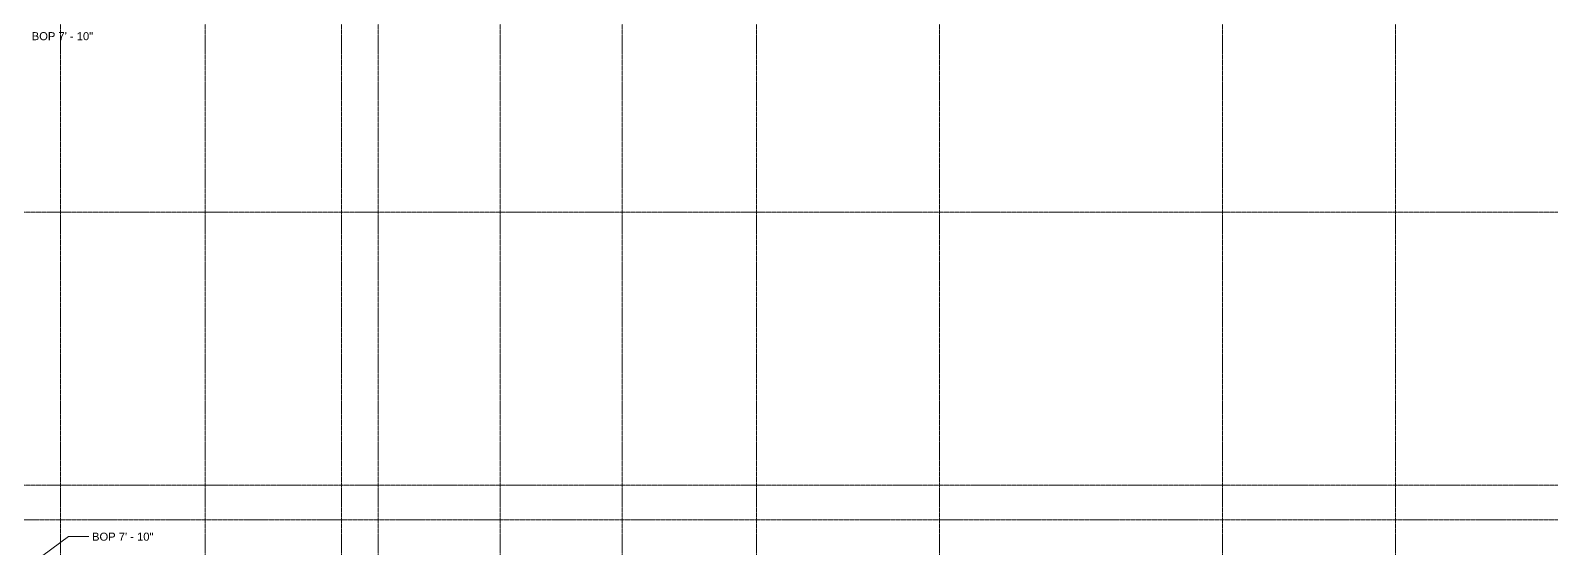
# Model space of a CAD drawing. Header units: inches. Extents: x -3679 to 241, y -496 to 1784.
# Drawn here: x -3027 to -2279, y 798 to 1052 of the extents above; entities that cross this region are included whole.
import ezdxf

# ---------------------------------------------------------------- set-up
doc = ezdxf.new("R2010")
doc.units = ezdxf.units.IN
doc.header["$MEASUREMENT"] = 0
doc.linetypes.add('Grid Line', pattern=[0.875, 0.5, -0.125, 0.125, -0.125])
doc.layers.add('G-ANNO-DIMS', color=251, linetype='Continuous', lineweight=9)
doc.layers.add('S-GRID', color=8, linetype='Continuous', lineweight=9)
doc.styles.add('Arial', font='arial.ttf', dxfattribs={"height": 3.934132})

msp = doc.modelspace()

# ---------------------------------------------------------------- linework, layer by layer
at = {"layer": 'G-ANNO-DIMS'}
for p, q in [((-3020.69, 794.5), (-3008.12, 803.77)), ((-3008.12, 803.77), (-2998.07, 803.77))]:
    msp.add_line(p, q, dxfattribs=at)
at = {"layer": 'S-GRID', "linetype": 'Grid Line'}
for p, q in [((-3012, 1771.74), (-3012, -484.26)), ((-2941, 1771.74), (-2941, -484.26)), ((-2874, 1771.74), (-2874, -484.26)), ((-2856, 1771.74), (-2856, -484.26)), ((-2796, 1771.74), (-2796, -484.26)), ((-2736, 1771.74), (-2736, -484.26)), ((-2670, 1771.74), (-2670, -484.26)), ((-2580, 1771.74), (-2580, -484.26)), ((-2441, 1771.74), (-2441, -484.26)), ((-2356, 1771.74), (-2356, -484.26)), ((228, 963), (-3666.39, 963)), ((228, 829), (-3666.39, 829)), ((-3666.39, 812), (228, 812))]:
    msp.add_line(p, q, dxfattribs=at)

# ---------------------------------------------------------------- texts
at = {"layer": 'G-ANNO-DIMS', "char_height": 3.9341, "width": 35.952, "attachment_point": 1, "line_spacing_factor": 0.938532, "style": 'Arial'}
for insert in [(-3026.21, 1051.38), (-2996.57, 805.64)]:
    msp.add_mtext('BOP 7\' - 10"', dxfattribs=dict(at, insert=insert))

doc.saveas('drawing.dxf')
